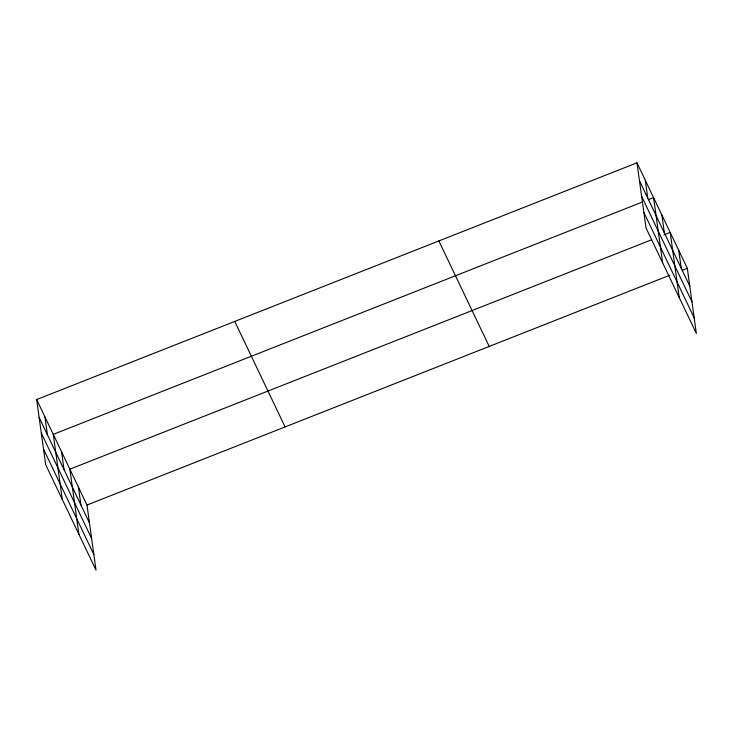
<?xml version="1.0" encoding="UTF-8"?>
<svg xmlns="http://www.w3.org/2000/svg" width="733" height="733" viewBox="0 0 733 733"><rect width="100%" height="100%" fill="white"/><g stroke="black" fill="none" stroke-linecap="round" stroke-linejoin="round"><path stroke-width="1.1" d="M36.65 399.549L86.989 505.046L96.023 570.182L45.684 464.685L36.65 399.549L636.977 162.818L687.316 268.315L696.35 333.451L646.011 227.954L636.977 162.818M642.236 202.106L53.262 434.367L62.296 499.494M648.43 199.669L653.589 197.635L662.623 262.762M651.628 239.773L69.873 469.175L78.907 534.311M664.006 234.89L670.2 232.443L679.234 297.58M86.989 505.046L669.77 275.232M682.157 270.349L687.316 268.315M639.451 180.703L689.79 286.2M641.622 196.297L691.961 301.794M643.849 212.359L694.188 317.856M438.865 240.946L489.204 346.434M234.752 321.43L285.091 426.927M39.133 417.434L89.472 522.931M41.295 433.029L91.634 538.526M43.522 449.091L93.861 554.588M678.758 250.384L681.232 268.269M661.89 215.044L664.373 232.92M645.278 180.226L647.761 198.112M78.431 487.115L80.914 504.991M61.572 451.775L64.046 469.651M44.96 416.958L47.434 434.843"/></g></svg>
